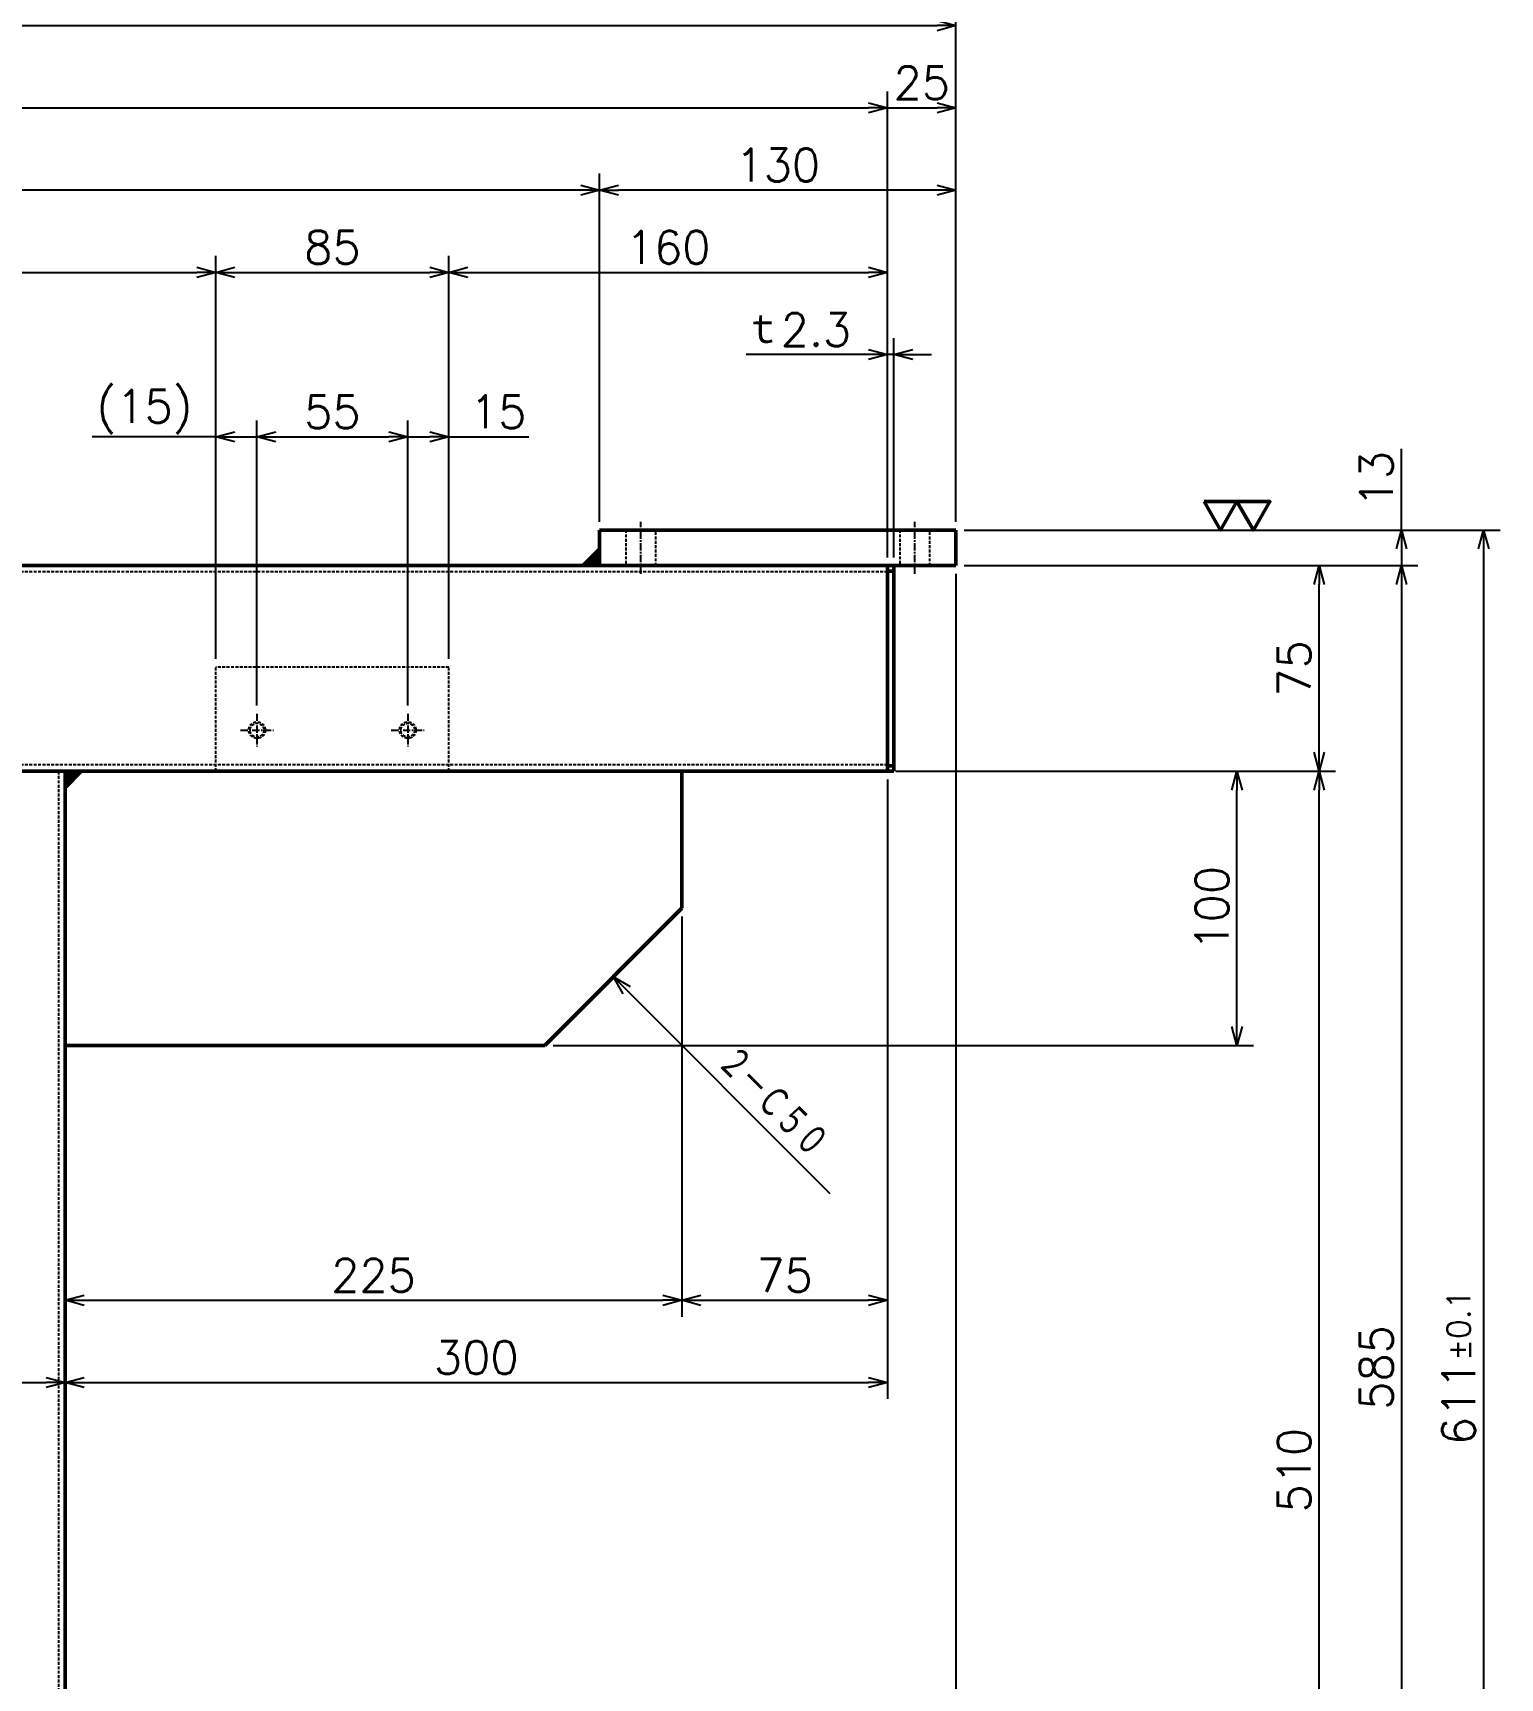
# Model space of a CAD drawing. Header units: millimetres. Extents: x -480 to 2043, y -555 to 1227.
# Drawn here: x 551 to 1086, y 192 to 792 of the extents above; entities that cross this region are included whole.
import ezdxf

# ---------------------------------------------------------------- set-up
doc = ezdxf.new("R2010")
doc.units = ezdxf.units.MM
doc.header["$LTSCALE"] = 0.08399
doc.linetypes.add('CENTER', pattern=[50.8, 31.75, -6.35, 6.35, -6.35])
doc.linetypes.add('DASHED', pattern=[19.05, 12.7, -6.35])
doc.layers.add('作業', color=7, linetype='Continuous')
doc.styles.get("Standard").update_dxf_attribs({"font": 'txt', "bigfont": 'extfont2'})
doc.dimstyles.get("Standard").update_dxf_attribs({"dimtxt": 2.5, "dimasz": 2.5, "dimexe": 1.25, "dimexo": 0.625, "dimtad": 1, "dimzin": 0, "dimdsep": 46, "dimtxsty": 'Standard', "dimcen": 2.5, "dimadec": 0, "dimazin": 0, "dimtfac": 0.75, "dimtmove": 0, "dimatfit": 3, "dimfxl": 1, "dimarcsym": 0})

# ---------------------------------------------------------------- blocks, each defined once
blk = doc.blocks.new('_OPEN30')
at = {"color": 0, "linetype": 'ByBlock', "lineweight": -2}
for p, q in [((-1, 0.267949), (0, 0)), ((0, 0), (-1, -0.267949)), ((0, 0), (-1, 0))]:
    blk.add_line(p, q, dxfattribs=at)
blk = doc.blocks.new('*D165')
at = {"layer": 'Defpoints', "color": 0, "transparency": 16777216}
for p in [(487.5, 523), (562.5, 523), (562.5, 300)]:
    blk.add_point(p, dxfattribs=at)
at = {"layer": '作業', "color": 0, "linetype": 'Continuous', "lineweight": 25, "transparency": 16777216}
blk.add_line((494.4, 300), (555.6, 300), dxfattribs=at)
at = {"layer": '作業', "color": 0, "lineweight": 25, "transparency": 16777216, "xscale": 6.899999999999998, "yscale": 6.899999999999998, "zscale": 6.899999999999998, "rotation": 180}
blk.add_blockref('_OPEN30', (487.5, 300), dxfattribs=at)
at = {"layer": '作業', "color": 0, "lineweight": 25, "transparency": 16777216, "xscale": 6.899999999999998, "yscale": 6.899999999999998, "zscale": 6.899999999999998}
blk.add_blockref('_OPEN30', (562.5, 300), dxfattribs=at)
at = {"layer": '作業', "color": 0, "lineweight": 50, "transparency": 16777216, "insert": (525, 309.126), "char_height": 12, "attachment_point": 5}
blk.add_mtext('75', dxfattribs=at)
blk = doc.blocks.new('*D166')
at = {"layer": 'Defpoints', "color": 0, "transparency": 16777216}
for p in [(562.5, 523), (862.5, 523), (862.5, 300)]:
    blk.add_point(p, dxfattribs=at)
at = {"layer": '作業', "color": 0, "linetype": 'Continuous', "lineweight": 25, "transparency": 16777216}
for p, q in [((862.5, 520), (862.5, 294)), ((569.4, 300), (855.6, 300))]:
    blk.add_line(p, q, dxfattribs=at)
at = {"layer": '作業', "color": 0, "lineweight": 25, "transparency": 16777216, "xscale": 6.899999999999998, "yscale": 6.899999999999998, "zscale": 6.899999999999998, "rotation": 180}
blk.add_blockref('_OPEN30', (562.5, 300), dxfattribs=at)
at = {"layer": '作業', "color": 0, "lineweight": 25, "transparency": 16777216, "xscale": 6.899999999999998, "yscale": 6.899999999999998, "zscale": 6.899999999999998}
blk.add_blockref('_OPEN30', (862.5, 300), dxfattribs=at)
at = {"layer": '作業', "color": 0, "lineweight": 50, "transparency": 16777216, "insert": (712.5, 309.126), "char_height": 12, "attachment_point": 5}
blk.add_mtext('300', dxfattribs=at)
blk = doc.blocks.new('*D169')
at = {"layer": 'Defpoints', "color": 0, "transparency": 16777216}
for p in [(562.5, 523), (787.5, 473), (787.5, 330)]:
    blk.add_point(p, dxfattribs=at)
at = {"layer": '作業', "color": 0, "linetype": 'Continuous', "lineweight": 25, "transparency": 16777216}
for p, q in [((787.5, 470), (787.5, 324)), ((569.4, 330), (780.6, 330))]:
    blk.add_line(p, q, dxfattribs=at)
at = {"layer": '作業', "color": 0, "lineweight": 25, "transparency": 16777216, "xscale": 6.899999999999998, "yscale": 6.899999999999998, "zscale": 6.899999999999998, "rotation": 180}
blk.add_blockref('_OPEN30', (562.5, 330), dxfattribs=at)
at = {"layer": '作業', "color": 0, "lineweight": 25, "transparency": 16777216, "xscale": 6.899999999999998, "yscale": 6.899999999999998, "zscale": 6.899999999999998}
blk.add_blockref('_OPEN30', (787.5, 330), dxfattribs=at)
at = {"layer": '作業', "color": 0, "lineweight": 50, "transparency": 16777216, "insert": (675, 339.126), "char_height": 12, "attachment_point": 5}
blk.add_mtext('225', dxfattribs=at)
blk = doc.blocks.new('*D170')
at = {"layer": 'Defpoints', "color": 0, "transparency": 16777216}
for p in [(862.5, 523), (787.5, 473), (862.5, 330)]:
    blk.add_point(p, dxfattribs=at)
at = {"layer": '作業', "color": 0, "linetype": 'Continuous', "lineweight": 25, "transparency": 16777216}
for p, q in [((862.5, 520), (862.5, 324)), ((794.4, 330), (855.6, 330))]:
    blk.add_line(p, q, dxfattribs=at)
at = {"layer": '作業', "color": 0, "lineweight": 25, "transparency": 16777216, "xscale": 6.899999999999998, "yscale": 6.899999999999998, "zscale": 6.899999999999998, "rotation": 180}
blk.add_blockref('_OPEN30', (787.5, 330), dxfattribs=at)
at = {"layer": '作業', "color": 0, "lineweight": 25, "transparency": 16777216, "xscale": 6.899999999999998, "yscale": 6.899999999999998, "zscale": 6.899999999999998}
blk.add_blockref('_OPEN30', (862.5, 330), dxfattribs=at)
at = {"layer": '作業', "color": 0, "lineweight": 50, "transparency": 16777216, "insert": (825, 339.126), "char_height": 12, "attachment_point": 5}
blk.add_mtext('75', dxfattribs=at)
blk = doc.blocks.new('*D171')
at = {"layer": 'Defpoints', "color": 0, "transparency": 16777216}
for p in [(315, 598), (757.5, 598), (197.5, 561)]:
    blk.add_point(p, dxfattribs=at)
at = {"layer": '作業', "color": 0, "linetype": 'Continuous', "lineweight": 25, "transparency": 16777216}
blk.add_line((315, 567.9), (315, 591.1), dxfattribs=at)
at = {"layer": '作業', "color": 0, "lineweight": 25, "transparency": 16777216, "xscale": 6.899999999999998, "yscale": 6.899999999999998, "zscale": 6.899999999999998}
for p, rotation in [((315, 598), 90), ((315, 561), 270)]:
    blk.add_blockref('_OPEN30', p, dxfattribs=dict(at, rotation=rotation))
at = {"layer": '作業', "color": 0, "lineweight": 50, "transparency": 16777216, "insert": (305.87, 579.5), "char_height": 12, "attachment_point": 5, "rotation": 90}
blk.add_mtext('37', dxfattribs=at)
blk = doc.blocks.new('*D189')
at = {"layer": 'Defpoints', "color": 0, "transparency": 16777216}
for p in [(617.5, 705), (197.5, 561), (617.5, 561)]:
    blk.add_point(p, dxfattribs=at)
at = {"layer": '作業', "color": 0, "linetype": 'Continuous', "lineweight": 25, "transparency": 16777216}
for p, q in [((617.5, 564), (617.5, 711)), ((204.4, 705), (610.6, 705))]:
    blk.add_line(p, q, dxfattribs=at)
at = {"layer": '作業', "color": 0, "lineweight": 25, "transparency": 16777216, "xscale": 6.899999999999998, "yscale": 6.899999999999998, "zscale": 6.899999999999998, "rotation": 180}
blk.add_blockref('_OPEN30', (197.5, 705), dxfattribs=at)
at = {"layer": '作業', "color": 0, "lineweight": 25, "transparency": 16777216, "xscale": 6.899999999999998, "yscale": 6.899999999999998, "zscale": 6.899999999999998}
blk.add_blockref('_OPEN30', (617.5, 705), dxfattribs=at)
at = {"layer": '作業', "color": 0, "lineweight": 50, "transparency": 16777216, "insert": (407.5, 714.258), "char_height": 12, "attachment_point": 5}
blk.add_mtext('420', dxfattribs=at)
blk = doc.blocks.new('*D193')
at = {"layer": 'Defpoints', "color": 0, "transparency": 16777216}
for p in [(702.5, 705), (617.5, 561), (702.5, 561)]:
    blk.add_point(p, dxfattribs=at)
at = {"layer": '作業', "color": 0, "linetype": 'Continuous', "lineweight": 25, "transparency": 16777216}
for p, q in [((702.5, 564), (702.5, 711)), ((624.4, 705), (695.6, 705))]:
    blk.add_line(p, q, dxfattribs=at)
at = {"layer": '作業', "color": 0, "lineweight": 25, "transparency": 16777216, "xscale": 6.899999999999998, "yscale": 6.899999999999998, "zscale": 6.899999999999998, "rotation": 180}
blk.add_blockref('_OPEN30', (617.5, 705), dxfattribs=at)
at = {"layer": '作業', "color": 0, "lineweight": 25, "transparency": 16777216, "xscale": 6.899999999999998, "yscale": 6.899999999999998, "zscale": 6.899999999999998}
blk.add_blockref('_OPEN30', (702.5, 705), dxfattribs=at)
at = {"layer": '作業', "color": 0, "lineweight": 50, "transparency": 16777216, "insert": (660, 714.126), "char_height": 12, "attachment_point": 5}
blk.add_mtext('85', dxfattribs=at)
blk = doc.blocks.new('*D194')
at = {"layer": 'Defpoints', "color": 0, "transparency": 16777216}
for p in [(862.5, 705), (862.5, 598), (702.5, 561)]:
    blk.add_point(p, dxfattribs=at)
at = {"layer": '作業', "color": 0, "linetype": 'Continuous', "lineweight": 25, "transparency": 16777216}
for p, q in [((862.5, 601), (862.5, 711)), ((709.4, 705), (855.6, 705))]:
    blk.add_line(p, q, dxfattribs=at)
at = {"layer": '作業', "color": 0, "lineweight": 25, "transparency": 16777216, "xscale": 6.899999999999998, "yscale": 6.899999999999998, "zscale": 6.899999999999998, "rotation": 180}
blk.add_blockref('_OPEN30', (702.5, 705), dxfattribs=at)
at = {"layer": '作業', "color": 0, "lineweight": 25, "transparency": 16777216, "xscale": 6.899999999999998, "yscale": 6.899999999999998, "zscale": 6.899999999999998}
blk.add_blockref('_OPEN30', (862.5, 705), dxfattribs=at)
at = {"layer": '作業', "color": 0, "lineweight": 50, "transparency": 16777216, "insert": (782.5, 714.126), "char_height": 12, "attachment_point": 5}
blk.add_mtext('160', dxfattribs=at)
blk = doc.blocks.new('*D195')
at = {"layer": 'Defpoints', "color": 0, "transparency": 16777216}
for p in [(632.5, 645), (617.5, 561), (632.5, 544)]:
    blk.add_point(p, dxfattribs=at)
at = {"layer": '作業', "color": 0, "linetype": 'Continuous', "lineweight": 25, "transparency": 16777216}
for p, q in [((617.5, 564), (617.5, 651)), ((632.5, 547), (632.5, 651)), ((617.5, 645), (572.332, 645)), ((624.4, 645), (632.5, 645))]:
    blk.add_line(p, q, dxfattribs=at)
at = {"layer": '作業', "color": 0, "lineweight": 25, "transparency": 16777216, "xscale": 6.899999999999998, "yscale": 6.899999999999998, "zscale": 6.899999999999998, "rotation": 180}
blk.add_blockref('_OPEN30', (617.5, 645), dxfattribs=at)
at = {"layer": '作業', "color": 0, "lineweight": 50, "transparency": 16777216, "insert": (591.466, 654.126), "char_height": 12, "attachment_point": 5}
blk.add_mtext('(15)', dxfattribs=at)
blk = doc.blocks.new('_NONE')
blk = doc.blocks.new('*D196')
at = {"layer": 'Defpoints', "color": 0, "transparency": 16777216}
for p in [(687.5, 645), (632.5, 544), (687.5, 544)]:
    blk.add_point(p, dxfattribs=at)
at = {"layer": '作業', "color": 0, "linetype": 'Continuous', "lineweight": 25, "transparency": 16777216}
for p, q in [((687.5, 547), (687.5, 651)), ((639.4, 645), (680.6, 645))]:
    blk.add_line(p, q, dxfattribs=at)
at = {"layer": '作業', "color": 0, "lineweight": 25, "transparency": 16777216, "xscale": 6.899999999999998, "yscale": 6.899999999999998, "zscale": 6.899999999999998, "rotation": 180}
blk.add_blockref('_OPEN30', (632.5, 645), dxfattribs=at)
at = {"layer": '作業', "color": 0, "lineweight": 25, "transparency": 16777216, "xscale": 6.899999999999998, "yscale": 6.899999999999998, "zscale": 6.899999999999998}
blk.add_blockref('_OPEN30', (687.5, 645), dxfattribs=at)
at = {"layer": '作業', "color": 0, "lineweight": 50, "transparency": 16777216, "insert": (660, 654.126), "char_height": 12, "attachment_point": 5}
blk.add_mtext('55', dxfattribs=at)
blk = doc.blocks.new('*D197')
at = {"layer": 'Defpoints', "color": 0, "transparency": 16777216}
for p in [(702.5, 645), (702.5, 561), (687.5, 544)]:
    blk.add_point(p, dxfattribs=at)
at = {"layer": '作業', "color": 0, "linetype": 'Continuous', "lineweight": 25, "transparency": 16777216}
for p, q in [((702.5, 564), (702.5, 651)), ((687.5, 645), (695.6, 645)), ((702.5, 645), (731.624, 645))]:
    blk.add_line(p, q, dxfattribs=at)
at = {"layer": '作業', "color": 0, "lineweight": 25, "transparency": 16777216, "xscale": 6.899999999999998, "yscale": 6.899999999999998, "zscale": 6.899999999999998}
blk.add_blockref('_OPEN30', (702.5, 645), dxfattribs=at)
at = {"layer": '作業', "color": 0, "lineweight": 50, "transparency": 16777216, "insert": (720.512, 654.126), "char_height": 12, "attachment_point": 5}
blk.add_mtext('15', dxfattribs=at)
blk = doc.blocks.new('*D198')
at = {"layer": 'Defpoints', "color": 0, "transparency": 16777216}
for p in [(862.5, 675), (862.5, 598), (864.8, 598)]:
    blk.add_point(p, dxfattribs=at)
at = {"layer": '作業', "color": 0, "linetype": 'Continuous', "lineweight": 25, "transparency": 16777216}
for p, q in [((862.5, 601), (862.5, 681)), ((864.8, 601), (864.8, 681)), ((862.5, 675), (810.924, 675)), ((855.6, 675), (848.7, 675)), ((864.8, 675), (862.5, 675)), ((871.7, 675), (878.6, 675))]:
    blk.add_line(p, q, dxfattribs=at)
at = {"layer": '作業', "color": 0, "lineweight": 25, "transparency": 16777216, "xscale": 6.899999999999998, "yscale": 6.899999999999998, "zscale": 6.899999999999998}
blk.add_blockref('_OPEN30', (862.5, 675), dxfattribs=at)
at = {"layer": '作業', "color": 0, "lineweight": 25, "transparency": 16777216, "xscale": 6.899999999999998, "yscale": 6.899999999999998, "zscale": 6.899999999999998, "rotation": 180}
blk.add_blockref('_OPEN30', (864.8, 675), dxfattribs=at)
at = {"layer": '作業', "color": 0, "lineweight": 50, "transparency": 16777216, "insert": (829.812, 684.126), "char_height": 12, "attachment_point": 5}
blk.add_mtext('ｔ2.3', dxfattribs=at)
blk = doc.blocks.new('*D200')
at = {"layer": 'Defpoints', "color": 0, "transparency": 16777216}
for p in [(887.5, 795), (-312.5, 611), (887.5, 611)]:
    blk.add_point(p, dxfattribs=at)
at = {"layer": '作業', "color": 0, "linetype": 'Continuous', "lineweight": 25, "transparency": 16777216}
for p, q in [((-312.5, 614), (-312.5, 801)), ((887.5, 614), (887.5, 801)), ((-305.6, 795), (880.6, 795))]:
    blk.add_line(p, q, dxfattribs=at)
at = {"layer": '作業', "color": 0, "lineweight": 25, "transparency": 16777216, "xscale": 6.899999999999998, "yscale": 6.899999999999998, "zscale": 6.899999999999998, "rotation": 180}
blk.add_blockref('_OPEN30', (-312.5, 795), dxfattribs=at)
at = {"layer": '作業', "color": 0, "lineweight": 25, "transparency": 16777216, "xscale": 6.899999999999998, "yscale": 6.899999999999998, "zscale": 6.899999999999998}
blk.add_blockref('_OPEN30', (887.5, 795), dxfattribs=at)
at = {"layer": '作業', "color": 0, "lineweight": 50, "transparency": 16777216, "insert": (287.5, 804.126), "char_height": 12, "attachment_point": 5}
blk.add_mtext('1200', dxfattribs=at)
blk = doc.blocks.new('*D201')
at = {"layer": 'Defpoints', "color": 0, "transparency": 16777216}
for p in [(757.5, 735), (757.5, 611), (887.5, 611)]:
    blk.add_point(p, dxfattribs=at)
at = {"layer": '作業', "color": 0, "linetype": 'Continuous', "lineweight": 25, "transparency": 16777216}
for p, q in [((757.5, 614), (757.5, 741)), ((887.5, 614), (887.5, 741)), ((880.6, 735), (764.4, 735))]:
    blk.add_line(p, q, dxfattribs=at)
at = {"layer": '作業', "color": 0, "lineweight": 25, "transparency": 16777216, "xscale": 6.899999999999998, "yscale": 6.899999999999998, "zscale": 6.899999999999998, "rotation": 180}
blk.add_blockref('_OPEN30', (757.5, 735), dxfattribs=at)
at = {"layer": '作業', "color": 0, "lineweight": 25, "transparency": 16777216, "xscale": 6.899999999999998, "yscale": 6.899999999999998, "zscale": 6.899999999999998}
blk.add_blockref('_OPEN30', (887.5, 735), dxfattribs=at)
at = {"layer": '作業', "color": 0, "lineweight": 50, "transparency": 16777216, "insert": (822.5, 744.126), "char_height": 12, "attachment_point": 5}
blk.add_mtext('130', dxfattribs=at)
blk = doc.blocks.new('*D202')
at = {"layer": 'Defpoints', "color": 0, "transparency": 16777216}
for p in [(887.5, 765), (887.5, 611), (862.5, 598)]:
    blk.add_point(p, dxfattribs=at)
at = {"layer": '作業', "color": 0, "linetype": 'Continuous', "lineweight": 25, "transparency": 16777216}
blk.add_line((862.5, 765), (880.6, 765), dxfattribs=at)
at = {"layer": '作業', "color": 0, "lineweight": 25, "transparency": 16777216, "xscale": 6.899999999999998, "yscale": 6.899999999999998, "zscale": 6.899999999999998}
blk.add_blockref('_OPEN30', (887.5, 765), dxfattribs=at)
at = {"layer": '作業', "color": 0, "lineweight": 50, "transparency": 16777216, "insert": (875, 774.126), "char_height": 12, "attachment_point": 5}
blk.add_mtext('25', dxfattribs=at)
blk = doc.blocks.new('*D205')
at = {"layer": 'Defpoints', "color": 0, "transparency": 16777216}
for p in [(-182.5, 735), (-182.5, 611), (757.5, 611)]:
    blk.add_point(p, dxfattribs=at)
at = {"layer": '作業', "color": 0, "linetype": 'Continuous', "lineweight": 25, "transparency": 16777216}
for p, q in [((-182.5, 614), (-182.5, 741)), ((750.6, 735), (-175.6, 735))]:
    blk.add_line(p, q, dxfattribs=at)
at = {"layer": '作業', "color": 0, "lineweight": 25, "transparency": 16777216, "xscale": 6.899999999999998, "yscale": 6.899999999999998, "zscale": 6.899999999999998, "rotation": 180}
blk.add_blockref('_OPEN30', (-182.5, 735), dxfattribs=at)
at = {"layer": '作業', "color": 0, "lineweight": 25, "transparency": 16777216, "xscale": 6.899999999999998, "yscale": 6.899999999999998, "zscale": 6.899999999999998}
blk.add_blockref('_OPEN30', (757.5, 735), dxfattribs=at)
at = {"layer": '作業', "color": 0, "lineweight": 50, "transparency": 16777216, "insert": (287.5, 744.258), "char_height": 12, "attachment_point": 5}
blk.add_mtext('940', dxfattribs=at)
blk = doc.blocks.new('*D206')
at = {"layer": 'Defpoints', "color": 0, "transparency": 16777216}
for p in [(862.5, 765), (-287.5, 598), (862.5, 598)]:
    blk.add_point(p, dxfattribs=at)
at = {"layer": '作業', "color": 0, "linetype": 'Continuous', "lineweight": 25, "transparency": 16777216}
for p, q in [((862.5, 601), (862.5, 771)), ((-280.6, 765), (855.6, 765))]:
    blk.add_line(p, q, dxfattribs=at)
at = {"layer": '作業', "color": 0, "lineweight": 25, "transparency": 16777216, "xscale": 6.899999999999998, "yscale": 6.899999999999998, "zscale": 6.899999999999998, "rotation": 180}
blk.add_blockref('_OPEN30', (-287.5, 765), dxfattribs=at)
at = {"layer": '作業', "color": 0, "lineweight": 25, "transparency": 16777216, "xscale": 6.899999999999998, "yscale": 6.899999999999998, "zscale": 6.899999999999998}
blk.add_blockref('_OPEN30', (862.5, 765), dxfattribs=at)
at = {"layer": '作業', "color": 0, "lineweight": 50, "transparency": 16777216, "insert": (287.5, 774.126), "char_height": 12, "attachment_point": 5}
blk.add_mtext('1150', dxfattribs=at)
blk = doc.blocks.new('SX_FinishSymbol_2')
at = {"color": 0, "linetype": 'ByBlock', "lineweight": -2}
for points in [[(-1, 0.866), (-0.5, 0), (0, 0.866)], [(0, 0.866), (0.5, 0), (1, 0.866)]]:
    blk.add_lwpolyline(points, close=True, dxfattribs=at)
blk = doc.blocks.new('*D208')
at = {"layer": 'Defpoints', "color": 0, "transparency": 16777216}
for p in [(887.5, 598), (575, 0), (887.5, -90)]:
    blk.add_point(p, dxfattribs=at)
at = {"layer": '作業', "color": 0, "linetype": 'Continuous', "lineweight": 25, "transparency": 16777216}
for p, q in [((887.5, 595), (887.5, -96)), ((575, -3), (575, -96)), ((581.9, -90), (880.6, -90))]:
    blk.add_line(p, q, dxfattribs=at)
at = {"layer": '作業', "color": 0, "lineweight": 25, "transparency": 16777216, "xscale": 6.899999999999998, "yscale": 6.899999999999998, "zscale": 6.899999999999998, "rotation": 180}
blk.add_blockref('_OPEN30', (575, -90), dxfattribs=at)
at = {"layer": '作業', "color": 0, "lineweight": 25, "transparency": 16777216, "xscale": 6.899999999999998, "yscale": 6.899999999999998, "zscale": 6.899999999999998}
blk.add_blockref('_OPEN30', (887.5, -90), dxfattribs=at)
at = {"layer": '作業', "color": 0, "lineweight": 50, "transparency": 16777216, "insert": (731.25, -80.874), "char_height": 12, "attachment_point": 5}
blk.add_mtext('312.5', dxfattribs=at)
blk = doc.blocks.new('*D214')
at = {"layer": 'Defpoints', "color": 0, "transparency": 16777216}
for p in [(862.5, 523), (1020, 523), (575, 13)]:
    blk.add_point(p, dxfattribs=at)
at = {"layer": '作業', "color": 0, "linetype": 'Continuous', "lineweight": 25, "transparency": 16777216}
for p, q in [((865.5, 523), (1026, 523)), ((1020, 19.9), (1020, 516.1)), ((578, 13), (1026, 13))]:
    blk.add_line(p, q, dxfattribs=at)
at = {"layer": '作業', "color": 0, "lineweight": 25, "transparency": 16777216, "xscale": 6.899999999999998, "yscale": 6.899999999999998, "zscale": 6.899999999999998}
for p, rotation in [((1020, 523), 90), ((1020, 13), 270)]:
    blk.add_blockref('_OPEN30', p, dxfattribs=dict(at, rotation=rotation))
at = {"layer": '作業', "color": 0, "lineweight": 50, "transparency": 16777216, "insert": (1010.87, 268), "char_height": 12, "attachment_point": 5, "rotation": 90}
blk.add_mtext('510', dxfattribs=at)
blk = doc.blocks.new('*D215')
at = {"layer": 'Defpoints', "color": 0, "transparency": 16777216}
for p in [(887.5, 598), (1020, 598), (862.5, 523)]:
    blk.add_point(p, dxfattribs=at)
at = {"layer": '作業', "color": 0, "linetype": 'Continuous', "lineweight": 25, "transparency": 16777216}
for p, q in [((890.5, 598), (1026, 598)), ((1020, 529.9), (1020, 591.1))]:
    blk.add_line(p, q, dxfattribs=at)
at = {"layer": '作業', "color": 0, "lineweight": 25, "transparency": 16777216, "xscale": 6.899999999999998, "yscale": 6.899999999999998, "zscale": 6.899999999999998}
for p, rotation in [((1020, 598), 90), ((1020, 523), 270)]:
    blk.add_blockref('_OPEN30', p, dxfattribs=dict(at, rotation=rotation))
at = {"layer": '作業', "color": 0, "lineweight": 50, "transparency": 16777216, "insert": (1010.87, 560.5), "char_height": 12, "attachment_point": 5, "rotation": 90}
blk.add_mtext('75', dxfattribs=at)
blk = doc.blocks.new('*D216')
at = {"layer": 'Defpoints', "color": 0, "transparency": 16777216}
for p in [(862.5, 523), (990, 523), (737.5, 423)]:
    blk.add_point(p, dxfattribs=at)
at = {"layer": '作業', "color": 0, "linetype": 'Continuous', "lineweight": 25, "transparency": 16777216}
for p, q in [((865.5, 523), (996, 523)), ((990, 429.9), (990, 516.1)), ((740.5, 423), (996, 423))]:
    blk.add_line(p, q, dxfattribs=at)
at = {"layer": '作業', "color": 0, "lineweight": 25, "transparency": 16777216, "xscale": 6.899999999999998, "yscale": 6.899999999999998, "zscale": 6.899999999999998}
for p, rotation in [((990, 523), 90), ((990, 423), 270)]:
    blk.add_blockref('_OPEN30', p, dxfattribs=dict(at, rotation=rotation))
at = {"layer": '作業', "color": 0, "lineweight": 50, "transparency": 16777216, "insert": (980.87, 473), "char_height": 12, "attachment_point": 5, "rotation": 90}
blk.add_mtext('100', dxfattribs=at)
blk = doc.blocks.new('*D217')
at = {"layer": 'Defpoints', "color": 0, "transparency": 16777216}
for p in [(887.5, 598), (575, 13), (1050, 13)]:
    blk.add_point(p, dxfattribs=at)
at = {"layer": '作業', "color": 0, "linetype": 'Continuous', "lineweight": 25, "transparency": 16777216}
for p, q in [((1050, 591.1), (1050, 19.9)), ((578, 13), (1056, 13))]:
    blk.add_line(p, q, dxfattribs=at)
at = {"layer": '作業', "color": 0, "lineweight": 25, "transparency": 16777216, "xscale": 6.899999999999998, "yscale": 6.899999999999998, "zscale": 6.899999999999998}
for p, rotation in [((1050, 598), 90), ((1050, 13), 270)]:
    blk.add_blockref('_OPEN30', p, dxfattribs=dict(at, rotation=rotation))
at = {"layer": '作業', "color": 0, "lineweight": 50, "transparency": 16777216, "insert": (1040.87, 305.5), "char_height": 12, "attachment_point": 5, "rotation": 90}
blk.add_mtext('585', dxfattribs=at)
blk = doc.blocks.new('*D220')
at = {"layer": 'Defpoints', "color": 0, "transparency": 16777216}
for p in [(887.5, 611), (887.5, 598), (1050, 598)]:
    blk.add_point(p, dxfattribs=at)
at = {"layer": '作業', "color": 0, "linetype": 'Continuous', "lineweight": 25, "transparency": 16777216}
for p, q in [((1050, 611), (1050, 640.66)), ((890.5, 611), (1056, 611)), ((1050, 604.1), (1050, 598)), ((890.5, 598), (1056, 598))]:
    blk.add_line(p, q, dxfattribs=at)
at = {"layer": '作業', "color": 0, "lineweight": 25, "transparency": 16777216, "xscale": 6.899999999999998, "yscale": 6.899999999999998, "zscale": 6.899999999999998, "rotation": 90}
blk.add_blockref('_OPEN30', (1050, 611), dxfattribs=at)
at = {"layer": '作業', "color": 0, "lineweight": 50, "transparency": 16777216, "insert": (1040.87, 629.54), "char_height": 12, "attachment_point": 5, "rotation": 90}
blk.add_mtext('13', dxfattribs=at)
blk = doc.blocks.new('DIM_0002')
at = {"layer": '作業', "color": 7, "linetype": 'Continuous', "lineweight": 25}
blk.add_line((0, 78.99), (78.99, 0), dxfattribs=at)
blk.add_lwpolyline([(3.57, 72.81), (0, 78.99), (6.19, 75.42)], dxfattribs=at)
at = {"layer": '作業', "color": 7, "linetype": 'Continuous', "lineweight": 50, "width": 0.75}
blk.add_text('２－Ｃ５０', height=12, rotation=314.99999, dxfattribs=at).set_placement((36.57, 46.67))
blk = doc.blocks.new('*D223')
at = {"layer": 'Defpoints', "color": 0, "transparency": 16777216}
for p in [(887.5, 611), (575, 0), (1080, 0)]:
    blk.add_point(p, dxfattribs=at)
at = {"layer": '作業', "color": 0, "linetype": 'Continuous', "lineweight": 25, "transparency": 16777216}
for p, q in [((890.5, 611), (1086, 611)), ((1080, 604.1), (1080, 6.9)), ((578, 0), (1086, 0))]:
    blk.add_line(p, q, dxfattribs=at)
at = {"layer": '作業', "color": 0, "lineweight": 25, "transparency": 16777216, "xscale": 6.899999999999998, "yscale": 6.899999999999998, "zscale": 6.899999999999998}
for p, rotation in [((1080, 611), 90), ((1080, 0), 270)]:
    blk.add_blockref('_OPEN30', p, dxfattribs=dict(at, rotation=rotation))
at = {"layer": '作業', "color": 0, "lineweight": 50, "transparency": 16777216, "insert": (1070.87, 305.5), "char_height": 12, "attachment_point": 5, "rotation": 90}
blk.add_mtext('\\A1;611{\\H8.400000;%%p0.1}', dxfattribs=at)
blk = doc.blocks.new('ASM_0004')
at = {"layer": '作業', "color": 7, "linetype": 'Continuous', "lineweight": 50}
for p, q in [((0, 6), (6, 6)), ((0, 0), (0, 6)), ((6, 6), (0, 0)), ((6, 6), (0, 0)), ((0, 5.86), (2.93, 2.93)), ((0, 5.33), (2.67, 2.67)), ((0, 4.8), (2.4, 2.4)), ((0, 4.27), (2.14, 2.14)), ((0, 3.74), (1.87, 1.87)), ((0, 3.21), (1.61, 1.61)), ((0, 2.68), (1.34, 1.34)), ((0, 2.15), (1.08, 1.08)), ((0, 1.62), (0.81, 0.81)), ((0, 1.09), (0.55, 0.55)), ((0, 0.56), (0.28, 0.28)), ((0, 0.03), (0.01, 0.01)), ((0.39, 6), (3.2, 3.2)), ((0.92, 6), (3.46, 3.46)), ((1.45, 6), (3.73, 3.73)), ((1.98, 6), (3.99, 3.99)), ((2.51, 6), (4.26, 4.26)), ((3.05, 6), (4.52, 4.52)), ((3.58, 6), (4.79, 4.79)), ((4.11, 6), (5.05, 5.05)), ((4.64, 6), (5.32, 5.32)), ((5.17, 6), (5.58, 5.58)), ((5.7, 6), (5.85, 5.85))]:
    blk.add_line(p, q, dxfattribs=at)
blk = doc.blocks.new('JZB_0008')
at = {"layer": '作業', "color": 7, "linetype": 'Continuous', "lineweight": 50}
blk.add_blockref('ASM_0004', (0, 0), dxfattribs=at)
blk = doc.blocks.new('ASM_0005')
at = {"layer": '作業', "color": 7, "linetype": 'Continuous', "lineweight": 50}
for p, q in [((0, 0), (6, 6)), ((0, 0), (6, 6)), ((6, 0), (0, 0)), ((0.3, 0), (0.15, 0.15)), ((0.83, 0), (0.42, 0.42)), ((1.36, 0), (0.68, 0.68)), ((1.89, 0), (0.95, 0.95)), ((2.42, 0), (1.21, 1.21)), ((2.95, 0), (1.48, 1.48)), ((3.49, 0), (1.74, 1.74)), ((4.02, 0), (2.01, 2.01)), ((4.55, 0), (2.27, 2.27)), ((5.08, 0), (2.54, 2.54)), ((5.61, 0), (2.8, 2.8)), ((6, 0.14), (3.07, 3.07)), ((6, 0.67), (3.33, 3.33)), ((6, 1.2), (3.6, 3.6)), ((6, 1.73), (3.86, 3.86)), ((6, 2.26), (4.13, 4.13)), ((6, 2.79), (4.39, 4.39)), ((6, 3.32), (4.66, 4.66)), ((6, 3.85), (4.92, 4.92)), ((6, 4.38), (5.19, 5.19)), ((6, 4.91), (5.45, 5.45)), ((6, 5.44), (5.72, 5.72)), ((6, 5.97), (5.99, 5.99)), ((6, 6), (6, 0))]:
    blk.add_line(p, q, dxfattribs=at)
blk = doc.blocks.new('JZB_0009')
at = {"layer": '作業', "color": 7, "linetype": 'Continuous', "lineweight": 50}
blk.add_blockref('ASM_0005', (0, 0), dxfattribs=at)
blk = doc.blocks.new('JZB_0021')
at = {"layer": '作業', "color": 8, "linetype": 'CENTER', "lineweight": 25}
for p, q in [((6, 12), (6, 0)), ((0, 6), (12, 6))]:
    blk.add_line(p, q, dxfattribs=at)
at = {"layer": '作業', "color": 91, "linetype": 'DASHED', "lineweight": 25}
for radius in [3, 2.5]:
    blk.add_circle((6, 6), radius, dxfattribs=at)
blk = doc.blocks.new('JZB_0022')
at = {"layer": '作業', "color": 8, "linetype": 'CENTER', "lineweight": 25}
for p, q in [((6, 12), (6, 0)), ((0, 6), (12, 6))]:
    blk.add_line(p, q, dxfattribs=at)
at = {"layer": '作業', "color": 91, "linetype": 'DASHED', "lineweight": 25}
for radius in [3, 2.5]:
    blk.add_circle((6, 6), radius, dxfattribs=at)
blk = doc.blocks.new('JZB_0031')
at = {"layer": '作業', "color": 8, "linetype": 'CENTER', "lineweight": 25}
blk.add_line((5.5, 0), (5.5, 19), dxfattribs=at)
at = {"layer": '作業', "color": 91, "linetype": 'DASHED', "lineweight": 25}
for p, q in [((0, 16), (0, 3)), ((11, 3), (11, 16))]:
    blk.add_line(p, q, dxfattribs=at)
blk = doc.blocks.new('JZB_0032')
at = {"layer": '作業', "color": 8, "linetype": 'CENTER', "lineweight": 25}
blk.add_line((5.5, 0), (5.5, 19), dxfattribs=at)
at = {"layer": '作業', "color": 91, "linetype": 'DASHED', "lineweight": 25}
for p, q in [((0, 16), (0, 3)), ((11, 3), (11, 16))]:
    blk.add_line(p, q, dxfattribs=at)
blk = doc.blocks.new('JZB_0033')
at = {"layer": '作業', "color": 91, "linetype": 'DASHED', "lineweight": 25}
for p, q in [((1150, 72.7), (0, 72.7)), ((990, 38), (905, 38)), ((905, 0), (905, 38)), ((990, 0), (990, 38)), ((1150, 2.3), (0, 2.3))]:
    blk.add_line(p, q, dxfattribs=at)
at = {"layer": '作業', "color": 91, "linetype": 'Continuous', "lineweight": 50}
for p, q in [((1045, 75), (105, 75)), ((1150, 70.4), (1150, 4.6)), ((1150, 0), (850, 0))]:
    blk.add_line(p, q, dxfattribs=at)
blk = doc.blocks.new('JZB_0034')
at = {"layer": '作業', "color": 91, "linetype": 'Continuous', "lineweight": 50}
for p, q in [((75, 510), (0, 510)), ((0, 45), (0, 510)), ((75, 0), (75, 510))]:
    blk.add_line(p, q, dxfattribs=at)
at = {"layer": '作業', "color": 91, "linetype": 'DASHED', "lineweight": 25}
for p, q in [((2.3, 0), (2.3, 510)), ((72.7, 0), (72.7, 510))]:
    blk.add_line(p, q, dxfattribs=at)

msp = doc.modelspace()

# ---------------------------------------------------------------- linework, layer by layer
at = {"layer": '作業', "color": 91, "linetype": 'Continuous', "lineweight": 50}
for p, q in [((757.5, 611), (887.5, 611)), ((757.5, 611), (757.5, 598)), ((887.5, 598), (887.5, 611)), ((757.5, 598), (887.5, 598)), ((862.5, 598), (862.5, 523)), ((864.8, 596), (862.5, 596)), ((864.8, 523), (864.8, 598)), ((787.5, 473), (787.5, 523)), ((862.5, 525), (864.8, 525)), ((864.8, 523), (862.5, 523)), ((737.5, 423), (787.5, 473)), ((562.5, 423), (737.5, 423))]:
    msp.add_line(p, q, dxfattribs=at)

# ---------------------------------------------------------------- block references
at = {"layer": '作業', "color": 7, "lineweight": 50, "xscale": 12, "yscale": 12, "zscale": 12}
msp.add_blockref('SX_FinishSymbol_2', (990, 611), dxfattribs=at)
at = {"layer": '作業'}
for name, p in [('JZB_0032', (767, 595)), ('JZB_0031', (867, 595)), ('JZB_0009', (751.5, 598)), ('JZB_0033', (-287.5, 523)), ('JZB_0021', (626.5, 532)), ('JZB_0022', (681.5, 532)), ('JZB_0034', (487.5, 13)), ('JZB_0008', (562.5, 517))]:
    msp.add_blockref(name, p, dxfattribs=at)
at = {"layer": '作業', "color": 7, "linetype": 'Continuous', "lineweight": 25}
msp.add_blockref('DIM_0002', (762.5, 369.0083), dxfattribs=at)

# ---------------------------------------------------------------- dimensions: what is measured, and where the dimension line sits
at = {"layer": '作業', "color": 7, "linetype": 'Continuous', "lineweight": 50}
for base, p1, p2, override, picture, middle in [((887.5, 795), (-312.5, 611), (887.5, 611), {"dimtxt": 12, "dimasz": 6.9, "dimexe": 6, "dimexo": 3, "dimgap": 3, "dimdec": 3, "dimzin": 8, "dimblk": 'OPEN30', "dimclrd": 0, "dimclre": 0, "dimclrt": 0, "dimtp": 0, "dimtm": 0, "dimlwd": 25, "dimlwe": 25}, '*D200', (287.5, 795)), ((862.5, 765), (-287.5, 598), (862.5, 598), {"dimtxt": 12, "dimasz": 6.9, "dimexe": 6, "dimexo": 3, "dimgap": 3, "dimdec": 3, "dimzin": 8, "dimblk": 'OPEN30', "dimse1": 1, "dimclrd": 0, "dimclre": 0, "dimclrt": 0, "dimtp": 0, "dimtm": 0, "dimlwd": 25, "dimlwe": 25}, '*D206', (287.5, 765)), ((887.5, 765), (862.5, 598), (887.5, 611), {"dimtxt": 12, "dimasz": 6.9, "dimexe": 6, "dimexo": 3, "dimgap": 3, "dimdec": 3, "dimzin": 8, "dimblk1": 'NONE', "dimblk2": 'OPEN30', "dimsah": 1, "dimse1": 1, "dimse2": 1, "dimclrd": 0, "dimclre": 0, "dimclrt": 0, "dimtp": 0, "dimtm": 0, "dimlwd": 25, "dimlwe": 25}, '*D202', (875, 765)), ((617.5, 705), (197.5, 561), (617.5, 561), {"dimtxt": 12, "dimasz": 6.9, "dimexe": 6, "dimexo": 3, "dimgap": 3, "dimdec": 3, "dimzin": 8, "dimblk": 'OPEN30', "dimse1": 1, "dimclrd": 0, "dimclre": 0, "dimclrt": 0, "dimtp": 0, "dimtm": 0, "dimlwd": 25, "dimlwe": 25}, '*D189', (407.5, 705)), ((702.5, 705), (617.5, 561), (702.5, 561), {"dimtxt": 12, "dimasz": 6.9, "dimexe": 6, "dimexo": 3, "dimgap": 3, "dimdec": 3, "dimzin": 8, "dimblk": 'OPEN30', "dimse1": 1, "dimclrd": 0, "dimclre": 0, "dimclrt": 0, "dimtp": 0, "dimtm": 0, "dimlwd": 25, "dimlwe": 25}, '*D193', (660, 705)), ((862.5, 705), (702.5, 561), (862.5, 598), {"dimtxt": 12, "dimasz": 6.9, "dimexe": 6, "dimexo": 3, "dimgap": 3, "dimdec": 3, "dimzin": 8, "dimblk": 'OPEN30', "dimse1": 1, "dimclrd": 0, "dimclre": 0, "dimclrt": 0, "dimtp": 0, "dimtm": 0, "dimlwd": 25, "dimlwe": 25}, '*D194', (782.5, 705)), ((632.5, 645), (617.5, 561), (632.5, 544), {"dimtxt": 12, "dimasz": 6.9, "dimexe": 6, "dimexo": 3, "dimgap": 3, "dimdec": 3, "dimzin": 8, "dimpost": '(<>)', "dimblk1": 'OPEN30', "dimblk2": 'NONE', "dimsah": 1, "dimclrd": 0, "dimclre": 0, "dimclrt": 0, "dimtp": 0, "dimtm": 0, "dimlwd": 25, "dimlwe": 25}, '*D195', (591.466, 645)), ((687.5, 645), (632.5, 544), (687.5, 544), {"dimtxt": 12, "dimasz": 6.9, "dimexe": 6, "dimexo": 3, "dimgap": 3, "dimdec": 3, "dimzin": 8, "dimblk": 'OPEN30', "dimse1": 1, "dimclrd": 0, "dimclre": 0, "dimclrt": 0, "dimtp": 0, "dimtm": 0, "dimlwd": 25, "dimlwe": 25}, '*D196', (660, 645)), ((702.5, 645), (687.5, 544), (702.5, 561), {"dimtxt": 12, "dimasz": 6.9, "dimexe": 6, "dimexo": 3, "dimgap": 3, "dimdec": 3, "dimzin": 8, "dimblk1": 'NONE', "dimblk2": 'OPEN30', "dimsah": 1, "dimse1": 1, "dimclrd": 0, "dimclre": 0, "dimclrt": 0, "dimtp": 0, "dimtm": 0, "dimlwd": 25, "dimlwe": 25}, '*D197', (720.512, 645)), ((887.5, -90), (575, 0), (887.5, 598), {"dimtxt": 12, "dimasz": 6.9, "dimexe": 6, "dimexo": 3, "dimgap": 3, "dimdec": 3, "dimzin": 8, "dimblk": 'OPEN30', "dimclrd": 0, "dimclre": 0, "dimclrt": 0, "dimtp": 0, "dimtm": 0, "dimlwd": 25, "dimlwe": 25}, '*D208', (731.25, -90)), ((562.5, 300), (487.5, 523), (562.5, 523), {"dimtxt": 12, "dimasz": 6.9, "dimexe": 6, "dimexo": 3, "dimgap": 3, "dimdec": 3, "dimzin": 8, "dimblk": 'OPEN30', "dimse1": 1, "dimse2": 1, "dimclrd": 0, "dimclre": 0, "dimclrt": 0, "dimtp": 0, "dimtm": 0, "dimlwd": 25, "dimlwe": 25}, '*D165', (525, 300)), ((862.5, 300), (562.5, 523), (862.5, 523), {"dimtxt": 12, "dimasz": 6.9, "dimexe": 6, "dimexo": 3, "dimgap": 3, "dimdec": 3, "dimzin": 8, "dimblk": 'OPEN30', "dimse1": 1, "dimclrd": 0, "dimclre": 0, "dimclrt": 0, "dimtp": 0, "dimtm": 0, "dimlwd": 25, "dimlwe": 25}, '*D166', (712.5, 300)), ((787.5, 330), (562.5, 523), (787.5, 473), {"dimtxt": 12, "dimasz": 6.9, "dimexe": 6, "dimexo": 3, "dimgap": 3, "dimdec": 3, "dimzin": 8, "dimblk": 'OPEN30', "dimse1": 1, "dimclrd": 0, "dimclre": 0, "dimclrt": 0, "dimtp": 0, "dimtm": 0, "dimlwd": 25, "dimlwe": 25}, '*D169', (675, 330)), ((862.5, 330), (787.5, 473), (862.5, 523), {"dimtxt": 12, "dimasz": 6.9, "dimexe": 6, "dimexo": 3, "dimgap": 3, "dimdec": 3, "dimzin": 8, "dimblk": 'OPEN30', "dimse1": 1, "dimclrd": 0, "dimclre": 0, "dimclrt": 0, "dimtp": 0, "dimtm": 0, "dimlwd": 25, "dimlwe": 25}, '*D170', (825, 330))]:
    dim = msp.add_linear_dim(base=base, p1=p1, p2=p2, dimstyle='Standard', override=override, dxfattribs=at)
    dim.commit()
    dim.dimension.update_dxf_attribs({"geometry": picture, "text_midpoint": middle, "dimtype": 160})
for base, p1, p2, angle, override, picture, middle in [((-182.5, 735), (757.5, 611), (-182.5, 611), 180, {"dimtxt": 12, "dimasz": 6.9, "dimexe": 6, "dimexo": 3, "dimgap": 3, "dimdec": 3, "dimzin": 8, "dimblk": 'OPEN30', "dimse1": 1, "dimclrd": 0, "dimclre": 0, "dimclrt": 0, "dimtp": 0, "dimtm": 0, "dimlwd": 25, "dimlwe": 25}, '*D205', (287.5, 735)), ((757.5, 735), (887.5, 611), (757.5, 611), 180, {"dimtxt": 12, "dimasz": 6.9, "dimexe": 6, "dimexo": 3, "dimgap": 3, "dimdec": 3, "dimzin": 8, "dimblk": 'OPEN30', "dimclrd": 0, "dimclre": 0, "dimclrt": 0, "dimtp": 0, "dimtm": 0, "dimlwd": 25, "dimlwe": 25}, '*D201', (822.5, 735)), ((862.5, 675), (864.8, 598), (862.5, 598), 180, {"dimtxt": 12, "dimasz": 6.9, "dimexe": 6, "dimexo": 3, "dimgap": 3, "dimdec": 3, "dimzin": 8, "dimpost": 'ｔ<>', "dimblk": 'OPEN30', "dimclrd": 0, "dimclre": 0, "dimclrt": 0, "dimtp": 0, "dimtm": 0, "dimlwd": 25, "dimlwe": 25}, '*D198', (829.812, 675)), ((1050, 598), (887.5, 611), (887.5, 598), 270, {"dimtxt": 12, "dimasz": 6.9, "dimexe": 6, "dimexo": 3, "dimgap": 3, "dimdec": 3, "dimzin": 8, "dimblk1": 'OPEN30', "dimblk2": 'NONE', "dimsah": 1, "dimclrd": 0, "dimclre": 0, "dimclrt": 0, "dimtp": 0, "dimtm": 0, "dimlwd": 25, "dimlwe": 25}, '*D220', (1050, 629.544)), ((1080, 0), (887.5, 611), (575, 0), 270, {"dimtxt": 12, "dimasz": 6.9, "dimexe": 6, "dimexo": 3, "dimgap": 3, "dimdec": 3, "dimzin": 8, "dimblk": 'OPEN30', "dimclrd": 0, "dimclre": 0, "dimclrt": 0, "dimtol": 1, "dimtp": 0.1, "dimtm": 0.1, "dimtfac": 0.7, "dimtdec": 1, "dimtolj": 1, "dimlwd": 25, "dimlwe": 25}, '*D223', (1080, 305.5)), ((315, 598), (197.5, 561), (757.5, 598), 90, {"dimtxt": 12, "dimasz": 6.9, "dimexe": 6, "dimexo": 3, "dimgap": 3, "dimdec": 3, "dimzin": 8, "dimblk": 'OPEN30', "dimse1": 1, "dimse2": 1, "dimclrd": 0, "dimclre": 0, "dimclrt": 0, "dimtp": 0, "dimtm": 0, "dimlwd": 25, "dimlwe": 25}, '*D171', (315, 579.5)), ((1050, 13), (887.5, 598), (575, 13), 270, {"dimtxt": 12, "dimasz": 6.9, "dimexe": 6, "dimexo": 3, "dimgap": 3, "dimdec": 3, "dimzin": 8, "dimblk": 'OPEN30', "dimse1": 1, "dimclrd": 0, "dimclre": 0, "dimclrt": 0, "dimtp": 0, "dimtm": 0, "dimlwd": 25, "dimlwe": 25}, '*D217', (1050, 305.5)), ((1020, 598), (862.5, 523), (887.5, 598), 90, {"dimtxt": 12, "dimasz": 6.9, "dimexe": 6, "dimexo": 3, "dimgap": 3, "dimdec": 3, "dimzin": 8, "dimblk": 'OPEN30', "dimse1": 1, "dimclrd": 0, "dimclre": 0, "dimclrt": 0, "dimtp": 0, "dimtm": 0, "dimlwd": 25, "dimlwe": 25}, '*D215', (1020, 560.5)), ((1020, 523), (575, 13), (862.5, 523), 90, {"dimtxt": 12, "dimasz": 6.9, "dimexe": 6, "dimexo": 3, "dimgap": 3, "dimdec": 3, "dimzin": 8, "dimblk": 'OPEN30', "dimclrd": 0, "dimclre": 0, "dimclrt": 0, "dimtp": 0, "dimtm": 0, "dimlwd": 25, "dimlwe": 25}, '*D214', (1020, 268)), ((990, 523), (737.5, 423), (862.5, 523), 90, {"dimtxt": 12, "dimasz": 6.9, "dimexe": 6, "dimexo": 3, "dimgap": 3, "dimdec": 3, "dimzin": 8, "dimblk": 'OPEN30', "dimclrd": 0, "dimclre": 0, "dimclrt": 0, "dimtp": 0, "dimtm": 0, "dimlwd": 25, "dimlwe": 25}, '*D216', (990, 473))]:
    dim = msp.add_linear_dim(base=base, p1=p1, p2=p2, angle=angle, dimstyle='Standard', override=override, dxfattribs=at)
    dim.commit()
    dim.dimension.update_dxf_attribs({"geometry": picture, "text_midpoint": middle, "dimtype": 160})

doc.saveas('drawing.dxf')
